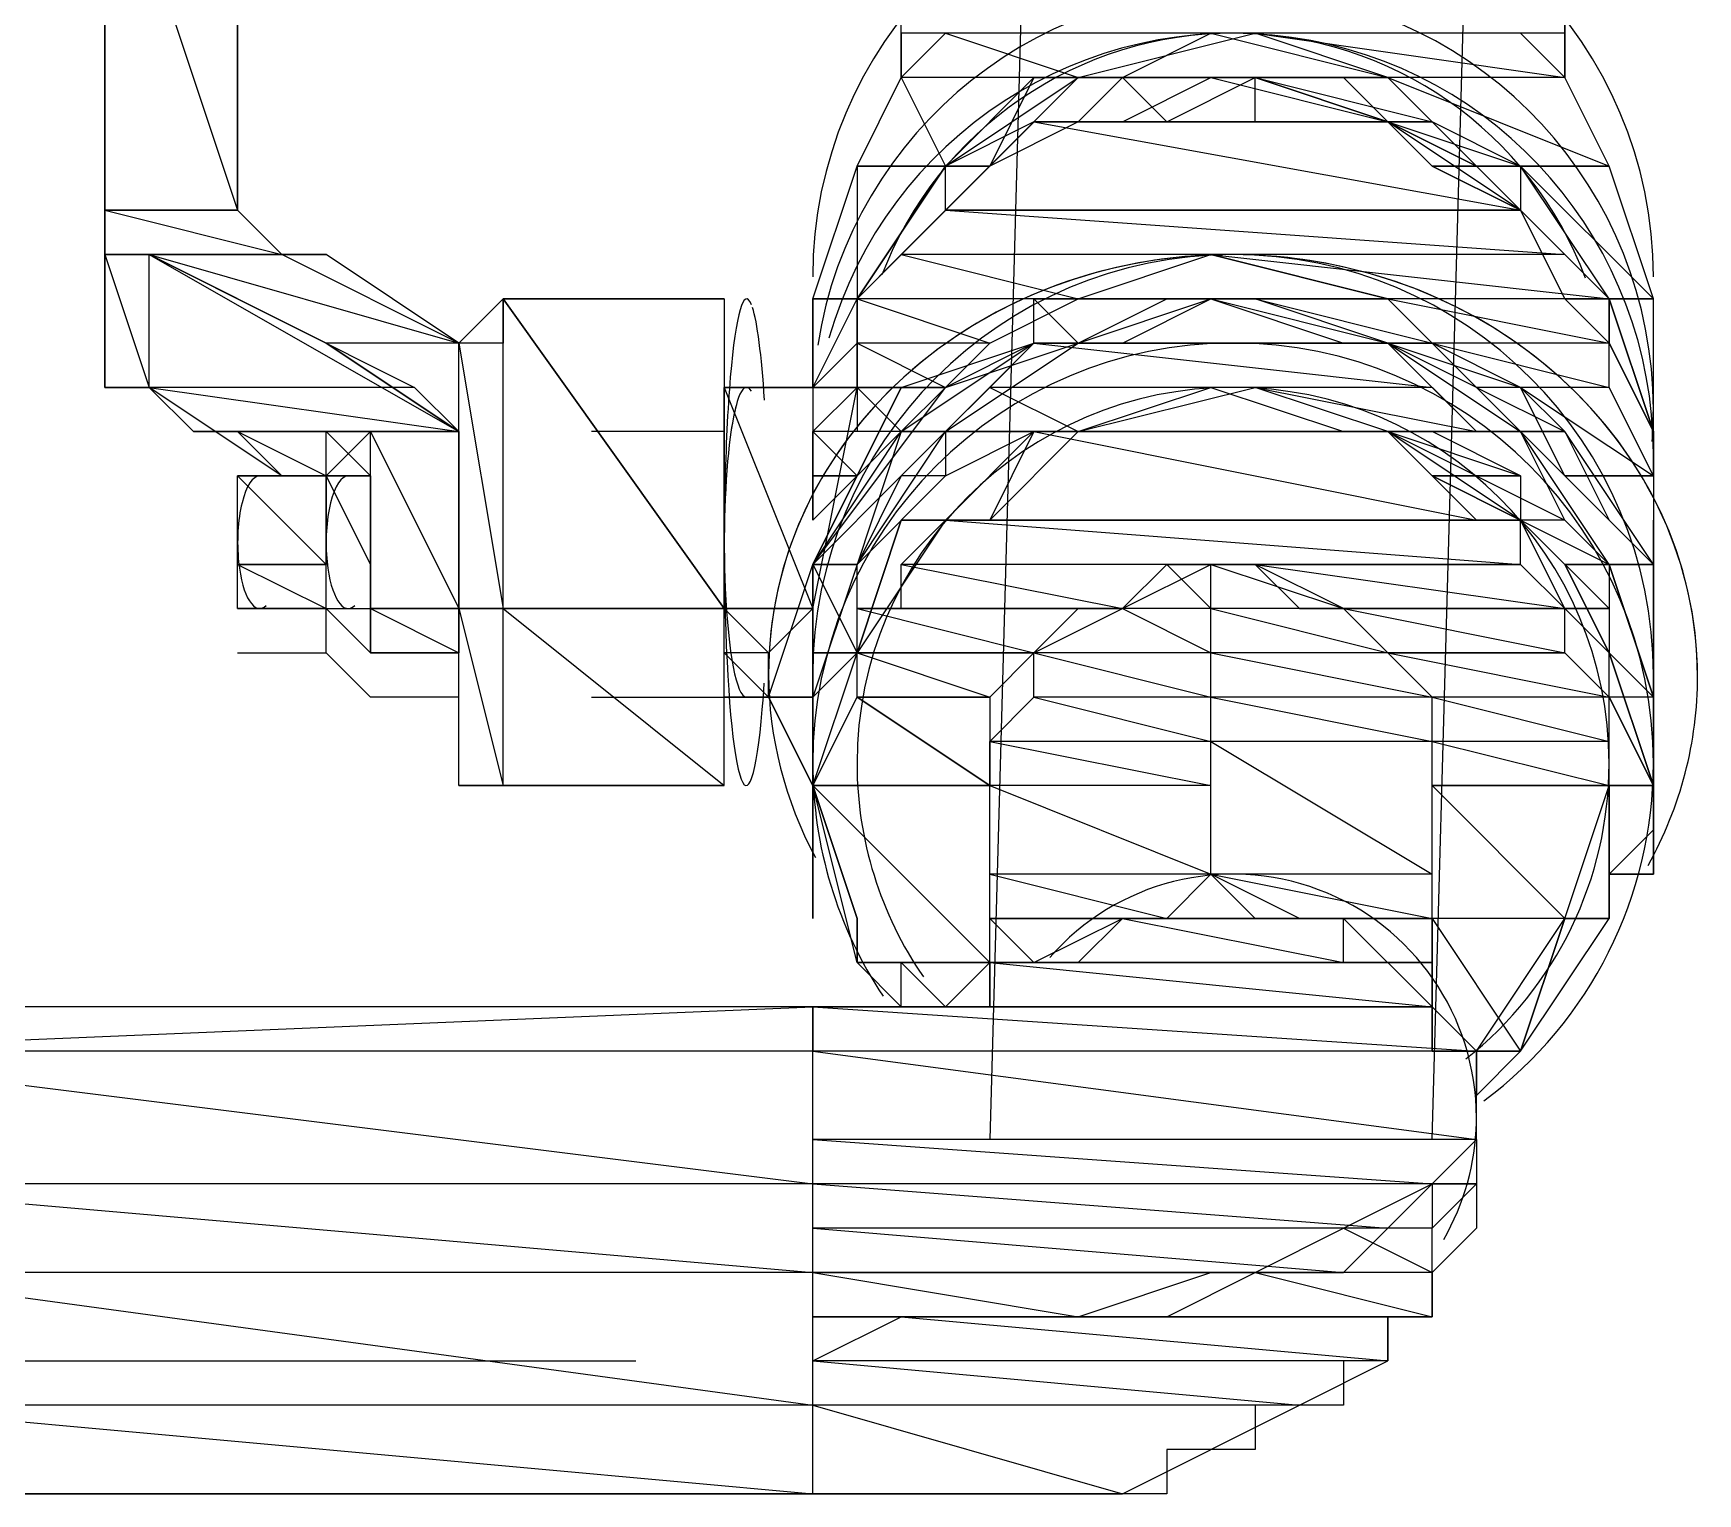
# Model space of a CAD drawing. Extents: x -3 to 1587, y 0 to 1122.
# Drawn here: x 1070.3 to 1076.32, y 226.88 to 232.16 of the extents above; entities that cross this region are included whole.
import ezdxf

# ---------------------------------------------------------------- set-up
doc = ezdxf.new("R2010")
doc.units = 0
doc.layers.add('Page_1', color=7, linetype='CONTINUOUS')

msp = doc.modelspace()

# ---------------------------------------------------------------- linework, layer by layer
at = {"layer": 'Page_1', "color": 7}
for points in [[(1073.92, 233.9167), (1073.76, 228.1567)], [(1075.36, 228.1567), (1075.52, 233.9167)], [(1070.56, 232.9567), (1070.56, 231.3567)], [(1071.04, 231.5167), (1071.04, 232.9567), (1070.72, 232.9567), (1070.72, 232.9567)], [(1071.04, 232.4767), (1071.04, 231.5167)], [(1070.56, 231.3567), (1070.56, 230.8767)], [(1070.56, 230.8767), (1070.56, 231.3567)], [(1070.72, 231.3567), (1071.84, 230.7167)], [(1071.2, 230.5567), (1070.72, 230.8767), (1070.72, 231.3567)], [(1071.84, 231.0367), (1071.2, 231.3567)], [(1072.8, 229.4367), (1072, 229.4367), (1071.84, 229.4367), (1071.84, 229.5967), (1071.84, 229.7567), (1071.84, 229.9167), (1071.84, 230.0767), (1071.84, 230.2367), (1071.84, 230.3967), (1071.84, 230.5567), (1071.84, 230.7167), (1071.84, 230.8767), (1071.84, 231.0367), (1072, 231.1967), (1072.8, 231.1967)], [(1073.12, 231.1967), (1073.12, 230.7167)], [(1076.16, 230.5567), (1076.16, 231.0367)], [(1071.84, 229.7567), (1071.84, 229.7567), (1071.52, 229.7567), (1071.36, 229.9167), (1071.36, 230.0767), (1071.36, 230.2367), (1071.36, 230.3967), (1071.36, 230.5567), (1071.52, 230.7167), (1071.84, 230.7167), (1071.84, 230.8767)], [(1073.28, 230.8767), (1072.8, 230.8767)], [(1073.28, 230.8767), (1073.28, 230.7167), (1073.12, 230.7167), (1073.12, 230.5567), (1073.12, 230.3967)], [(1072.8, 230.7167), (1072.32, 230.7167)], [(1071.36, 230.5567), (1071.04, 230.5567)], [(1076.16, 229.7567), (1076.16, 230.3967)], [(1073.12, 230.0767), (1073.12, 229.7567)], [(1071.04, 229.9167), (1071.36, 229.9167)], [(1072.32, 229.7567), (1072.8, 229.7567)], [(1072.8, 229.7567), (1072.96, 229.7567)], [(1073.12, 229.7567), (1073.12, 229.4367)], [(1076.16, 229.5967), (1076.16, 229.7567)], [(1076.16, 229.4367), (1076.16, 229.5967)], [(1073.92, 228.7967), (1073.76, 228.7967), (1073.76, 228.6367), (1073.6, 228.6367), (1073.44, 228.6367), (1073.28, 228.6367), (1073.12, 228.6367)], [(1073.12, 228.6367), (1069.28, 228.6367)], [(1075.52, 228.1567), (1075.52, 227.9967), (1075.52, 227.8367), (1075.36, 227.6767), (1075.36, 227.5167), (1075.2, 227.5167), (1075.2, 227.3567), (1075.04, 227.3567), (1075.04, 227.1967), (1074.88, 227.1967), (1074.72, 227.1967), (1074.72, 227.0367), (1074.56, 227.0367), (1074.4, 227.0367), (1074.4, 226.8767), (1074.24, 226.8767), (1074.08, 226.8767), (1073.92, 226.8767), (1073.76, 226.8767), (1073.6, 226.8767), (1073.44, 226.8767), (1073.28, 226.8767), (1073.12, 226.8767), (1073.12, 227.5167), (1073.12, 228.6367)], [(1060.8, 227.3567), (1072.48, 227.3567)], [(1069.6, 226.8767), (1073.12, 226.8767)]]:
    msp.add_lwpolyline(points, dxfattribs=at)
at = {"layer": 'Page_1', "color": 1}
for points in [[(1071.04, 232.9567), (1070.56, 232.9567), (1071.04, 231.5167)], [(1070.56, 232.9567), (1071.04, 231.5167), (1070.56, 231.5167)], [(1073.6, 232.1567), (1073.44, 232.1567), (1073.44, 231.9967)], [(1075.84, 232.1567), (1075.68, 232.1567), (1075.84, 231.9967)], [(1075.68, 232.1567), (1075.84, 231.9967), (1075.84, 231.9967)], [(1075.84, 231.9967), (1075.84, 231.9967)], [(1071.04, 231.5167), (1070.56, 231.5167)], [(1070.56, 231.5167), (1071.04, 231.5167), (1071.04, 231.5167)], [(1071.04, 231.5167), (1070.56, 231.5167), (1071.2, 231.3567)], [(1070.56, 231.5167), (1071.2, 231.3567), (1070.56, 231.3567)], [(1071.2, 231.3567), (1070.56, 231.3567), (1071.36, 231.3567)], [(1070.56, 231.3567), (1071.36, 231.3567), (1070.72, 231.3567)], [(1070.72, 231.3567), (1070.56, 231.3567), (1070.72, 230.8767)], [(1070.56, 231.3567), (1070.72, 230.8767), (1070.56, 230.8767)], [(1071.36, 231.3567), (1070.72, 231.3567), (1071.84, 231.0367)], [(1070.72, 231.3567), (1071.84, 231.0367), (1071.36, 231.0367)], [(1070.72, 231.3567), (1071.68, 230.8767), (1070.72, 230.8767)], [(1072, 231.1967), (1072, 231.0367), (1071.84, 231.0367)], [(1072, 231.1967), (1072.8, 231.1967), (1072.8, 231.1967)], [(1072.8, 230.0767), (1072.8, 230.0767), (1072, 230.0767), (1072.8, 230.0767), (1072, 230.0767), (1072, 231.1967)], [(1072, 231.1967), (1072.8, 231.1967), (1072.8, 230.0767)], [(1071.84, 231.0367), (1071.36, 231.0367), (1071.84, 230.7167)], [(1071.36, 231.0367), (1071.84, 230.7167), (1071.84, 230.7167)], [(1072, 231.0367), (1071.84, 231.0367), (1072, 230.0767)], [(1071.84, 231.0367), (1072, 230.0767), (1071.84, 230.0767)], [(1070.56, 230.8767), (1070.72, 230.8767), (1070.72, 230.8767)], [(1070.72, 230.8767), (1070.72, 230.8767), (1070.72, 230.8767), (1070.72, 230.8767), (1070.56, 230.8767)], [(1071.68, 230.8767), (1070.72, 230.8767), (1071.84, 230.7167)], [(1070.72, 230.8767), (1071.84, 230.7167), (1070.88, 230.7167)], [(1071.84, 230.7167), (1071.84, 230.7167), (1070.88, 230.7167), (1071.84, 230.7167), (1070.88, 230.7167)], [(1071.52, 230.7167), (1070.88, 230.7167)], [(1070.88, 230.7167), (1071.52, 230.7167), (1071.52, 230.7167)], [(1071.52, 230.7167), (1071.52, 230.7167), (1070.88, 230.7167), (1071.52, 230.7167), (1070.88, 230.7167), (1071.04, 230.7167)], [(1071.36, 230.7167), (1071.36, 230.7167), (1071.04, 230.7167), (1071.36, 230.7167), (1071.04, 230.7167), (1071.52, 230.7167), (1071.36, 230.7167), (1071.04, 230.7167), (1071.36, 230.5567)], [(1071.04, 230.7167), (1071.36, 230.5567), (1071.2, 230.5567)], [(1071.52, 230.7167), (1071.36, 230.7167), (1071.36, 230.7167), (1071.52, 230.7167), (1071.52, 230.7167), (1071.52, 230.7167), (1071.36, 230.7167), (1071.52, 230.5567)], [(1071.36, 230.7167), (1071.52, 230.5567), (1071.36, 230.5567)], [(1071.52, 230.7167), (1071.84, 230.7167), (1071.84, 230.7167)], [(1071.84, 230.7167), (1071.52, 230.7167), (1071.84, 230.0767)], [(1071.52, 230.7167), (1071.84, 230.0767), (1071.52, 230.0767)], [(1071.52, 230.7167), (1071.84, 230.7167), (1071.84, 230.7167)], [(1071.84, 230.7167), (1071.84, 230.7167), (1071.84, 230.7167), (1071.84, 230.0767), (1071.84, 230.0767)], [(1071.84, 230.0767), (1071.84, 230.0767), (1071.84, 230.7167), (1071.84, 230.0767), (1071.84, 230.0767), (1071.84, 230.0767), (1071.84, 230.0767), (1071.84, 230.0767), (1071.84, 230.0767), (1071.84, 230.0767), (1072, 230.0767), (1072, 230.0767)], [(1071.84, 230.7167), (1071.84, 230.7167)], [(1071.04, 230.5567), (1071.36, 230.5567), (1071.36, 230.5567)], [(1071.36, 230.2367), (1071.36, 230.2367), (1071.04, 230.2367), (1071.36, 230.2367), (1071.04, 230.2367), (1071.04, 230.5567)], [(1071.04, 230.5567), (1071.36, 230.5567), (1071.36, 230.2367)], [(1071.36, 230.5567), (1071.2, 230.5567)], [(1071.2, 230.5567), (1071.36, 230.5567), (1071.36, 230.5567)], [(1071.52, 230.2367), (1071.52, 230.2367), (1071.36, 230.5567), (1071.52, 230.2367), (1071.36, 230.5567), (1071.52, 230.5567), (1071.52, 230.2367), (1071.52, 230.0767), (1071.52, 230.0767), (1071.52, 230.2367), (1071.52, 230.2367), (1071.52, 230.2367), (1071.52, 230.2367)], [(1071.36, 230.5567), (1071.36, 230.5567), (1071.36, 230.5567), (1071.36, 230.5567), (1071.36, 230.5567), (1071.36, 230.5567)], [(1071.36, 230.2367), (1071.04, 230.2367), (1071.36, 230.0767)], [(1071.04, 230.2367), (1071.36, 230.0767), (1071.04, 230.0767)], [(1074.4, 230.2367), (1074.56, 230.0767), (1074.24, 230.0767)], [(1074.56, 230.2367), (1074.4, 230.2367), (1074.4, 230.2367), (1074.56, 230.2367), (1074.4, 230.2367), (1074.56, 230.0767)], [(1074.56, 230.2367), (1074.72, 230.2367), (1074.72, 230.2367)], [(1074.72, 230.2367), (1074.56, 230.2367), (1075.04, 230.0767)], [(1074.56, 230.2367), (1075.04, 230.0767), (1074.56, 230.0767)], [(1071.36, 230.0767), (1071.04, 230.0767)], [(1071.04, 230.0767), (1071.36, 230.0767), (1071.36, 230.0767)], [(1071.52, 229.9167), (1071.52, 229.9167), (1071.52, 229.9167), (1071.52, 229.9167), (1071.52, 229.9167), (1071.52, 229.9167), (1071.52, 229.9167), (1071.52, 229.9167), (1071.36, 230.0767), (1071.52, 229.9167), (1071.36, 230.0767), (1071.52, 230.0767)], [(1071.84, 230.0767), (1071.52, 230.0767), (1071.84, 229.9167)], [(1071.52, 230.0767), (1071.84, 229.9167), (1071.52, 229.9167)], [(1071.52, 230.0767), (1071.84, 230.0767), (1071.84, 230.0767)], [(1071.84, 230.0767), (1071.84, 230.0767), (1071.68, 230.0767), (1071.84, 230.0767), (1071.68, 230.0767), (1071.52, 230.0767), (1071.84, 230.0767), (1071.84, 230.0767), (1071.84, 230.0767), (1071.84, 230.0767), (1071.84, 230.0767), (1071.84, 230.0767), (1071.84, 230.0767), (1071.84, 229.9167), (1071.84, 229.9167)], [(1071.84, 229.9167), (1071.84, 229.9167), (1071.84, 230.0767), (1071.84, 229.9167), (1071.84, 229.9167), (1071.84, 229.9167), (1071.84, 229.9167), (1071.84, 229.9167), (1071.84, 229.9167)], [(1072, 230.0767), (1071.84, 230.0767), (1072, 229.4367)], [(1071.84, 230.0767), (1072, 229.4367), (1071.84, 229.4367)], [(1071.84, 230.0767), (1072, 230.0767), (1072, 230.0767)], [(1072, 230.0767), (1072, 230.0767), (1072, 230.0767), (1072, 230.0767), (1071.84, 230.0767)], [(1072.8, 230.0767), (1072, 230.0767), (1072.8, 229.4367)], [(1072, 230.0767), (1072.8, 229.4367), (1072, 229.4367)], [(1074.24, 230.0767), (1074.56, 229.9167), (1073.92, 229.9167)], [(1074.56, 230.0767), (1074.24, 230.0767), (1074.56, 229.9167)], [(1075.04, 230.0767), (1074.56, 230.0767), (1075.2, 229.9167)], [(1074.56, 230.0767), (1075.2, 229.9167), (1074.56, 229.9167)], [(1071.84, 229.9167), (1071.52, 229.9167)], [(1071.52, 229.9167), (1071.84, 229.9167), (1071.84, 229.9167)], [(1074.56, 229.9167), (1073.92, 229.9167), (1074.56, 229.7567)], [(1073.92, 229.9167), (1074.56, 229.7567), (1073.92, 229.7567)], [(1075.2, 229.9167), (1074.56, 229.9167), (1075.36, 229.7567)], [(1074.56, 229.9167), (1075.36, 229.7567), (1074.56, 229.7567)], [(1073.92, 229.7567), (1074.56, 229.5967), (1073.76, 229.5967)], [(1074.56, 229.7567), (1073.92, 229.7567), (1074.56, 229.5967)], [(1075.36, 229.7567), (1074.56, 229.7567), (1075.36, 229.5967)], [(1074.56, 229.7567), (1075.36, 229.5967), (1074.56, 229.5967)], [(1074.56, 229.5967), (1073.76, 229.5967), (1074.56, 229.4367)], [(1073.76, 229.5967), (1074.56, 229.4367), (1073.76, 229.4367)], [(1075.36, 229.5967), (1074.56, 229.5967), (1075.36, 229.1167)], [(1074.56, 229.5967), (1075.36, 229.1167), (1074.56, 229.1167)], [(1071.84, 229.4367), (1072, 229.4367), (1072, 229.4367)], [(1072, 229.4367), (1072, 229.4367), (1072, 229.4367), (1072, 229.4367), (1071.84, 229.4367)], [(1072, 229.4367), (1072, 229.4367), (1072, 229.4367), (1072, 229.4367), (1072, 229.4367), (1072.8, 229.4367), (1072.8, 229.4367)], [(1074.56, 229.4367), (1073.76, 229.4367), (1074.56, 229.1167)], [(1073.76, 229.4367), (1074.56, 229.1167), (1073.76, 229.1167)], [(1074.56, 229.1167), (1073.76, 229.1167), (1074.4, 228.9567)], [(1073.76, 229.1167), (1074.4, 228.9567), (1073.76, 228.9567)], [(1074.56, 229.1167), (1074.72, 228.9567), (1074.4, 228.9567)], [(1075.36, 229.1167), (1074.56, 229.1167), (1075.36, 228.9567)], [(1074.56, 229.1167), (1075.36, 228.9567), (1074.88, 228.9567)], [(1074.24, 228.9567), (1074.24, 228.9567), (1073.76, 228.9567), (1074.24, 228.9567), (1073.76, 228.9567), (1074.4, 228.9567), (1074.24, 228.9567), (1073.76, 228.9567), (1073.92, 228.7967)], [(1073.76, 228.9567), (1073.92, 228.7967), (1073.76, 228.7967)], [(1074.24, 228.9567), (1075.04, 228.7967), (1074.08, 228.7967)], [(1074.4, 228.9567), (1075.04, 228.9567), (1074.24, 228.9567)], [(1075.04, 228.9567), (1074.24, 228.9567), (1075.04, 228.7967)], [(1074.72, 228.9567), (1074.4, 228.9567)], [(1074.4, 228.9567), (1074.72, 228.9567), (1074.72, 228.9567)], [(1074.72, 228.9567), (1074.4, 228.9567), (1075.04, 228.9567)], [(1075.36, 228.9567), (1074.88, 228.9567), (1075.04, 228.9567)], [(1074.88, 228.9567), (1075.36, 228.9567), (1075.36, 228.9567)], [(1075.36, 228.6367), (1075.36, 228.6367), (1075.04, 228.9567), (1075.36, 228.6367), (1075.04, 228.9567), (1075.36, 228.9567), (1075.36, 228.6367), (1075.36, 228.4767), (1075.36, 228.4767)], [(1073.76, 228.7967), (1075.36, 228.6367), (1073.6, 228.6367)], [(1073.92, 228.7967), (1073.76, 228.7967)], [(1073.76, 228.7967), (1073.92, 228.7967), (1073.92, 228.7967), (1073.76, 228.7967), (1073.76, 228.6367), (1073.76, 228.6367), (1073.76, 228.7967), (1073.76, 228.7967), (1073.76, 228.7967), (1073.92, 228.7967), (1073.92, 228.7967)], [(1073.92, 228.7967), (1075.36, 228.7967), (1073.76, 228.7967)], [(1075.36, 228.7967), (1073.76, 228.7967), (1075.36, 228.6367)], [(1074.08, 228.7967), (1075.2, 228.7967), (1073.92, 228.7967)], [(1075.2, 228.7967), (1073.92, 228.7967), (1075.36, 228.7967)], [(1075.04, 228.7967), (1074.08, 228.7967), (1075.2, 228.7967)], [(1073.12, 228.6367), (1073.12, 228.4767), (1069.28, 228.4767)], [(1073.12, 228.6367), (1073.44, 228.6367), (1073.44, 228.6367)], [(1075.36, 228.6367), (1073.12, 228.6367), (1075.52, 228.4767)], [(1073.12, 228.6367), (1075.52, 228.4767), (1073.12, 228.4767)], [(1073.6, 228.6367), (1075.36, 228.6367), (1073.44, 228.6367)], [(1075.36, 228.6367), (1073.44, 228.6367)], [(1073.44, 228.6367), (1075.36, 228.6367), (1075.36, 228.6367)], [(1075.36, 228.6367), (1073.6, 228.6367)], [(1075.36, 228.4767), (1075.36, 228.4767), (1075.36, 228.4767), (1075.36, 228.4767), (1075.36, 228.6367)], [(1073.12, 228.4767), (1069.28, 228.4767), (1073.12, 227.9967)], [(1069.28, 228.4767), (1073.12, 227.9967), (1069.44, 227.9967)], [(1075.52, 228.4767), (1073.12, 228.4767), (1075.52, 228.1567)], [(1073.12, 228.4767), (1075.52, 228.1567), (1073.12, 228.1567)], [(1075.52, 228.1567), (1073.12, 228.1567), (1075.36, 227.9967)], [(1073.12, 228.1567), (1075.36, 227.9967), (1073.12, 227.9967)], [(1075.52, 228.1567), (1075.52, 227.9967), (1075.36, 227.9967)], [(1073.12, 227.9967), (1069.44, 227.9967), (1073.12, 227.6767)], [(1069.44, 227.9967), (1073.12, 227.6767), (1069.6, 227.6767)], [(1075.36, 227.9967), (1073.12, 227.9967), (1075.2, 227.8367)], [(1073.12, 227.9967), (1075.2, 227.8367), (1073.12, 227.8367)], [(1075.36, 227.9967), (1075.36, 227.8367), (1075.04, 227.8367)], [(1075.52, 227.9967), (1075.36, 227.9967)], [(1075.36, 227.9967), (1075.52, 227.9967), (1075.52, 227.9967)], [(1075.52, 227.9967), (1075.36, 227.9967), (1075.36, 227.8367)], [(1075.2, 227.8367), (1073.12, 227.8367), (1075.04, 227.6767)], [(1073.12, 227.8367), (1075.04, 227.6767), (1073.12, 227.6767)], [(1075.04, 227.8367), (1075.36, 227.6767), (1074.72, 227.6767)], [(1075.36, 227.8367), (1075.04, 227.8367), (1075.36, 227.6767)], [(1073.12, 227.6767), (1069.6, 227.6767), (1073.12, 227.1967)], [(1069.6, 227.6767), (1073.12, 227.1967), (1069.6, 227.1967)], [(1074.56, 227.6767), (1074.56, 227.6767), (1073.12, 227.6767), (1074.56, 227.6767), (1073.12, 227.6767), (1075.04, 227.6767), (1074.56, 227.6767), (1073.12, 227.6767), (1074.08, 227.5167)], [(1073.12, 227.6767), (1074.08, 227.5167), (1073.12, 227.5167)], [(1074.72, 227.6767), (1075.36, 227.5167), (1074.4, 227.5167)], [(1075.36, 227.6767), (1074.72, 227.6767), (1075.36, 227.5167)], [(1073.12, 227.5167), (1073.28, 227.5167), (1073.28, 227.5167)], [(1073.28, 227.5167), (1073.28, 227.5167), (1073.12, 227.5167), (1073.28, 227.5167), (1073.12, 227.5167), (1074.08, 227.5167)], [(1073.44, 227.5167), (1075.2, 227.3567), (1073.12, 227.3567)], [(1075.2, 227.5167), (1074.08, 227.5167), (1073.44, 227.5167)], [(1075.2, 227.5167), (1073.44, 227.5167), (1075.2, 227.3567)], [(1074.4, 227.5167), (1075.2, 227.5167), (1074.08, 227.5167)], [(1074.08, 227.5167), (1075.2, 227.5167), (1075.2, 227.5167)], [(1075.36, 227.5167), (1074.4, 227.5167), (1075.2, 227.5167)], [(1075.2, 227.3567), (1073.12, 227.3567), (1074.88, 227.1967)], [(1073.12, 227.3567), (1074.88, 227.1967), (1073.12, 227.1967)], [(1073.12, 227.1967), (1069.6, 227.1967), (1073.12, 226.8767)], [(1069.6, 227.1967), (1073.12, 226.8767), (1069.6, 226.8767)], [(1074.88, 227.1967), (1073.12, 227.1967), (1074.24, 226.8767)], [(1073.12, 227.1967), (1074.24, 226.8767), (1073.12, 226.8767)], [(1072.96, 226.8767), (1072.96, 226.8767), (1069.6, 226.8767), (1072.96, 226.8767), (1069.6, 226.8767), (1073.12, 226.8767)], [(1073.76, 226.8767), (1073.76, 226.8767), (1073.12, 226.8767), (1073.76, 226.8767), (1073.12, 226.8767), (1074.24, 226.8767)], [(1073.12, 226.8767), (1073.28, 226.8767), (1073.28, 226.8767)], [(1073.28, 226.8767), (1073.28, 226.8767), (1073.12, 226.8767), (1073.28, 226.8767), (1073.12, 226.8767), (1073.76, 226.8767)]]:
    msp.add_lwpolyline(points, close=True, dxfattribs=at)
at = {"layer": 'Page_1', "color": 2}
msp.add_lwpolyline([(1073.44, 231.9967), (1073.44, 232.4767), (1073.44, 232.7967)], dxfattribs=at)
msp.add_lwpolyline([(1075.84, 231.9967), (1075.84, 232.7967), (1075.84, 232.4767)], close=True, dxfattribs=at)
at = {"layer": 'Page_1', "color": 7}
for points in [[(1073.6, 232.1567), (1074.08, 231.9967), (1073.44, 231.9967)], [(1074.72, 232.1567), (1073.6, 232.1567), (1074.08, 231.9967)], [(1074.56, 232.1567), (1075.2, 231.9967), (1074.24, 231.9967)], [(1075.68, 232.1567), (1074.72, 232.1567), (1075.84, 231.9967)], [(1074.72, 232.1567), (1075.84, 231.9967), (1075.2, 231.9967)], [(1073.44, 231.9967), (1073.6, 231.6767), (1073.28, 231.6767)], [(1074.08, 231.9967), (1073.44, 231.9967), (1073.6, 231.6767)], [(1073.92, 231.9967), (1073.76, 231.6767), (1073.6, 231.6767)], [(1074.08, 231.9967), (1073.92, 231.9967), (1073.76, 231.6767)], [(1074.24, 231.9967), (1074.4, 231.9967), (1073.92, 231.9967)], [(1074.08, 231.9967), (1074.08, 231.9967), (1073.92, 231.9967), (1074.08, 231.9967), (1073.92, 231.9967), (1074.4, 231.9967)], [(1074.24, 231.9967), (1074.4, 231.8367), (1074.08, 231.8367)], [(1075.2, 231.9967), (1074.24, 231.9967)], [(1074.24, 231.9967), (1075.2, 231.9967), (1075.2, 231.9967)], [(1074.72, 231.9967), (1074.24, 231.9967), (1074.4, 231.9967)], [(1074.56, 231.9967), (1075.04, 231.9967), (1074.24, 231.9967)], [(1074.72, 231.9967), (1075.2, 231.8367), (1074.72, 231.8367), (1074.72, 231.9967), (1074.24, 231.9967), (1074.4, 231.8367)], [(1074.56, 231.9967), (1075.2, 231.8367), (1074.24, 231.8367)], [(1075.2, 231.9967), (1074.72, 231.9967), (1075.36, 231.8367)], [(1074.72, 231.9967), (1075.36, 231.8367), (1075.2, 231.8367)], [(1075.04, 231.9967), (1074.72, 231.9967), (1075.2, 231.8367)], [(1075.84, 231.9967), (1075.2, 231.9967), (1076, 231.6767)], [(1075.2, 231.9967), (1076, 231.6767), (1075.52, 231.6767)], [(1073.92, 231.8367), (1073.6, 231.6767), (1073.76, 231.6767)], [(1073.92, 231.8367), (1075.68, 231.5167), (1073.6, 231.5167)], [(1073.92, 231.8367), (1074.08, 231.8367), (1073.76, 231.6767)], [(1074.08, 231.8367), (1073.92, 231.8367), (1073.92, 231.8367), (1074.08, 231.8367), (1074.4, 231.8367), (1074.4, 231.8367)], [(1075.2, 231.8367), (1074.24, 231.8367), (1073.92, 231.8367)], [(1075.2, 231.8367), (1073.92, 231.8367), (1075.68, 231.5167)], [(1074.24, 231.8367), (1075.2, 231.8367), (1075.2, 231.8367)], [(1075.36, 231.8367), (1075.2, 231.8367), (1074.72, 231.8367)], [(1075.2, 231.8367), (1074.72, 231.8367), (1075.36, 231.8367)], [(1075.36, 231.8367), (1075.2, 231.8367), (1075.68, 231.6767)], [(1075.2, 231.8367), (1075.68, 231.6767), (1075.52, 231.6767)], [(1075.36, 231.8367), (1075.2, 231.8367), (1075.52, 231.6767)], [(1075.2, 231.8367), (1075.52, 231.6767), (1075.36, 231.6767)], [(1073.28, 231.6767), (1073.28, 231.1967), (1073.12, 231.1967)], [(1073.6, 231.6767), (1073.28, 231.6767)], [(1073.28, 231.6767), (1073.6, 231.6767), (1073.6, 231.6767)], [(1073.6, 231.6767), (1073.28, 231.6767), (1073.28, 231.1967)], [(1073.28, 231.1967), (1073.28, 231.1967), (1073.6, 231.6767), (1073.28, 231.1967), (1073.6, 231.6767), (1073.76, 231.6767), (1073.28, 231.1967), (1073.28, 231.0367), (1073.28, 231.0367)], [(1073.76, 231.6767), (1073.6, 231.6767)], [(1073.6, 231.6767), (1073.76, 231.6767), (1073.76, 231.6767)], [(1073.6, 231.6767), (1073.76, 231.6767), (1073.6, 231.5167)], [(1075.68, 231.5167), (1075.68, 231.5167), (1075.36, 231.6767), (1075.68, 231.5167), (1075.36, 231.6767), (1075.52, 231.6767), (1075.68, 231.5167), (1075.84, 231.1967), (1075.84, 231.1967)], [(1076, 231.6767), (1075.52, 231.6767)], [(1075.52, 231.6767), (1076, 231.6767), (1075.68, 231.6767)], [(1075.68, 231.5167), (1075.68, 231.5167), (1075.52, 231.6767), (1075.68, 231.5167), (1075.52, 231.6767), (1075.68, 231.6767)], [(1076, 231.6767), (1075.68, 231.6767), (1076.16, 231.1967)], [(1075.68, 231.6767), (1076.16, 231.1967), (1076, 231.1967)], [(1073.6, 231.5167), (1075.84, 231.3567), (1073.44, 231.3567)], [(1075.68, 231.5167), (1073.6, 231.5167)], [(1073.6, 231.5167), (1075.68, 231.5167), (1075.68, 231.5167)], [(1075.68, 231.5167), (1073.6, 231.5167), (1075.84, 231.3567)], [(1076, 231.1967), (1075.68, 231.5167)], [(1075.68, 231.5167), (1076, 231.1967), (1075.84, 231.1967)], [(1075.84, 231.1967), (1075.84, 231.1967), (1075.68, 231.5167)], [(1073.44, 231.3567), (1074.08, 231.1967), (1073.28, 231.1967)], [(1074.56, 231.3567), (1073.44, 231.3567), (1074.08, 231.1967)], [(1074.56, 231.3567), (1075.2, 231.1967), (1074.08, 231.1967)], [(1075.84, 231.3567), (1074.56, 231.3567), (1076, 231.1967)], [(1074.56, 231.3567), (1076, 231.1967), (1075.2, 231.1967)], [(1073.12, 231.1967), (1073.28, 231.1967), (1073.28, 231.1967)], [(1073.28, 231.1967), (1073.28, 231.1967), (1073.12, 231.1967), (1073.28, 231.1967), (1073.12, 231.1967), (1073.12, 230.8767)], [(1073.12, 231.1967), (1073.12, 230.8767), (1073.12, 230.8767)], [(1073.28, 231.0367), (1073.28, 231.0367), (1073.28, 231.1967)], [(1074.08, 231.1967), (1073.28, 231.1967), (1073.76, 231.0367)], [(1073.28, 231.1967), (1073.76, 231.0367), (1073.28, 231.0367)], [(1074.08, 231.1967), (1074.4, 231.1967), (1073.92, 231.1967)], [(1074.4, 231.1967), (1073.92, 231.1967), (1074.08, 231.0367)], [(1073.92, 231.1967), (1074.08, 231.0367), (1073.92, 231.0367)], [(1074.56, 231.1967), (1075.2, 231.1967), (1074.72, 231.1967), (1074.56, 231.1967), (1074.08, 231.1967), (1074.4, 231.1967)], [(1074.56, 231.1967), (1075.2, 231.0367), (1074.08, 231.0367)], [(1074.56, 231.1967), (1075.04, 231.0367), (1074.24, 231.0367)], [(1075.2, 231.1967), (1074.56, 231.1967)], [(1075.2, 231.1967), (1074.72, 231.1967), (1075.36, 231.0367)], [(1074.72, 231.1967), (1075.36, 231.0367), (1075.2, 231.0367)], [(1076, 231.1967), (1075.2, 231.1967), (1076, 231.0367)], [(1075.2, 231.1967), (1076, 231.0367), (1075.36, 231.0367)], [(1076, 231.0367), (1076, 231.0367), (1075.84, 231.1967), (1076, 231.0367), (1075.84, 231.1967), (1076, 231.1967)], [(1075.84, 231.1967), (1076, 231.1967), (1076, 231.1967)], [(1076, 231.1967), (1076, 231.1967), (1075.84, 231.1967)], [(1076.16, 231.1967), (1076, 231.1967)], [(1076, 231.1967), (1076.16, 231.1967), (1076.16, 231.1967)], [(1076.16, 231.1967), (1076, 231.1967), (1076.16, 230.7167)], [(1076, 231.1967), (1076.16, 230.7167), (1076.16, 230.7167)], [(1076, 231.1967), (1076, 231.0367), (1076, 231.0367)], [(1073.28, 230.8767), (1073.28, 230.8767), (1073.12, 230.8767), (1073.28, 230.8767), (1073.12, 230.8767), (1073.28, 231.0367)], [(1073.28, 231.0367), (1073.28, 230.8767), (1073.28, 230.8767)], [(1073.76, 231.0367), (1073.28, 231.0367), (1073.6, 230.8767)], [(1073.28, 231.0367), (1073.6, 230.8767), (1073.28, 230.8767)], [(1073.92, 231.0367), (1073.6, 230.8767), (1073.44, 230.8767)], [(1073.92, 231.0367), (1073.6, 230.7167), (1073.44, 230.7167)], [(1074.08, 231.0367), (1073.92, 231.0367), (1073.6, 230.8767)], [(1074.08, 231.0367), (1073.92, 231.0367), (1073.6, 230.7167)], [(1073.92, 231.0367), (1075.36, 230.8767), (1073.76, 230.8767)], [(1074.24, 231.0367), (1073.92, 231.0367), (1073.92, 231.0367), (1074.24, 231.0367), (1074.56, 231.0367), (1074.56, 231.0367)], [(1074.08, 231.0367), (1074.08, 231.0367), (1073.92, 231.0367), (1074.08, 231.0367), (1073.92, 231.0367), (1074.24, 231.0367)], [(1075.2, 231.0367), (1074.08, 231.0367), (1073.92, 231.0367)], [(1075.2, 231.0367), (1073.92, 231.0367), (1075.36, 230.8767)], [(1074.08, 231.0367), (1075.2, 231.0367), (1075.2, 231.0367)], [(1075.04, 231.0367), (1074.56, 231.0367), (1075.2, 231.0367)], [(1074.56, 231.0367), (1075.2, 231.0367), (1074.72, 231.0367)], [(1075.36, 231.0367), (1075.2, 231.0367), (1074.72, 231.0367)], [(1075.2, 231.0367), (1074.72, 231.0367), (1075.36, 231.0367)], [(1075.36, 231.0367), (1075.2, 231.0367), (1075.68, 230.8767)], [(1075.2, 231.0367), (1075.68, 230.8767), (1075.52, 230.8767)], [(1075.36, 231.0367), (1075.2, 231.0367), (1075.68, 230.7167)], [(1075.2, 231.0367), (1075.68, 230.7167), (1075.52, 230.7167)], [(1076, 231.0367), (1075.36, 231.0367), (1076, 230.8767)], [(1075.36, 231.0367), (1076, 230.8767), (1075.68, 230.8767)], [(1076, 231.0367), (1076.16, 230.7167), (1076.16, 230.7167)], [(1076.16, 230.7167), (1076.16, 230.7167), (1076, 231.0367), (1076.16, 230.7167), (1076.16, 230.7167), (1076.16, 230.7167), (1076.16, 230.7167), (1076.16, 230.7167), (1076.16, 230.7167)], [(1073.28, 230.8767), (1072.8, 230.8767), (1072.8, 230.8767), (1073.28, 230.8767), (1072.8, 230.8767), (1073.12, 230.0767)], [(1072.8, 230.8767), (1073.12, 230.0767), (1072.8, 230.0767)], [(1073.12, 230.8767), (1073.12, 230.8767)], [(1073.28, 230.8767), (1073.44, 230.7167), (1073.12, 230.7167)], [(1073.6, 230.8767), (1073.44, 230.8767), (1073.12, 230.2367)], [(1073.44, 230.8767), (1073.12, 230.2367), (1073.12, 230.2367)], [(1073.6, 230.8767), (1073.28, 230.8767)], [(1073.28, 230.8767), (1073.6, 230.8767), (1073.6, 230.8767)], [(1073.6, 230.8767), (1073.28, 230.8767), (1073.44, 230.7167)], [(1073.6, 230.8767), (1073.44, 230.8767)], [(1073.44, 230.8767), (1073.6, 230.8767), (1073.6, 230.8767)], [(1073.76, 230.8767), (1074.08, 230.7167), (1073.6, 230.7167)], [(1074.72, 230.8767), (1073.76, 230.8767), (1074.08, 230.7167)], [(1074.56, 230.8767), (1075.04, 230.7167), (1074.08, 230.7167)], [(1075.36, 230.8767), (1074.72, 230.8767), (1075.52, 230.7167)], [(1074.72, 230.8767), (1075.52, 230.7167), (1075.2, 230.7167)], [(1075.68, 230.8767), (1075.52, 230.8767), (1075.84, 230.7167)], [(1075.52, 230.8767), (1075.84, 230.7167), (1075.68, 230.7167)], [(1076, 230.8767), (1075.68, 230.8767), (1076.16, 230.5567)], [(1075.68, 230.8767), (1076.16, 230.5567), (1075.84, 230.5567)], [(1073.44, 230.7167), (1073.12, 230.7167), (1073.28, 230.5567)], [(1073.12, 230.7167), (1073.28, 230.5567), (1073.12, 230.5567)], [(1073.44, 230.7167), (1073.28, 230.2367), (1073.12, 230.2367)], [(1073.6, 230.7167), (1073.44, 230.7167), (1073.28, 230.2367)], [(1073.6, 230.7167), (1073.44, 230.7167)], [(1073.44, 230.7167), (1073.6, 230.7167), (1073.6, 230.7167)], [(1073.6, 230.7167), (1073.6, 230.5567), (1073.44, 230.5567)], [(1073.92, 230.7167), (1075.52, 230.3967), (1073.6, 230.3967)], [(1073.92, 230.7167), (1073.92, 230.7167), (1073.6, 230.7167), (1073.92, 230.7167), (1073.6, 230.7167), (1074.08, 230.7167), (1073.92, 230.7167), (1073.6, 230.7167), (1073.6, 230.5567)], [(1073.92, 230.7167), (1073.76, 230.3967), (1073.6, 230.3967)], [(1074.08, 230.7167), (1073.92, 230.7167), (1073.76, 230.3967)], [(1074.24, 230.7167), (1075.2, 230.7167), (1073.92, 230.7167)], [(1075.2, 230.7167), (1073.92, 230.7167), (1075.52, 230.3967)], [(1074.08, 230.7167), (1074.56, 230.7167), (1073.92, 230.7167), (1074.08, 230.7167), (1074.08, 230.7167), (1073.92, 230.7167), (1074.08, 230.7167), (1073.92, 230.7167), (1074.56, 230.7167)], [(1075.2, 230.7167), (1075.2, 230.7167), (1074.08, 230.7167), (1075.2, 230.7167), (1074.08, 230.7167), (1075.04, 230.7167)], [(1074.72, 230.7167), (1074.08, 230.7167), (1074.56, 230.7167)], [(1074.56, 230.7167), (1075.04, 230.7167), (1074.24, 230.7167)], [(1075.04, 230.7167), (1074.24, 230.7167), (1075.2, 230.7167)], [(1075.36, 230.7167), (1075.2, 230.7167), (1074.72, 230.7167)], [(1075.2, 230.7167), (1074.72, 230.7167), (1075.36, 230.7167)], [(1075.68, 230.7167), (1075.68, 230.7167), (1075.2, 230.7167), (1075.68, 230.7167), (1075.2, 230.7167), (1075.52, 230.7167)], [(1075.68, 230.7167), (1075.2, 230.7167), (1075.84, 230.3967)], [(1075.2, 230.7167), (1075.84, 230.3967), (1075.68, 230.3967)], [(1075.36, 230.7167), (1075.2, 230.7167), (1075.68, 230.5567)], [(1075.2, 230.7167), (1075.68, 230.5567), (1075.36, 230.5567)], [(1075.84, 230.7167), (1075.68, 230.7167), (1075.52, 230.7167)], [(1075.68, 230.7167), (1075.52, 230.7167), (1075.84, 230.7167)], [(1076, 230.3967), (1076, 230.3967), (1075.68, 230.7167), (1076, 230.3967), (1075.68, 230.7167), (1075.84, 230.7167)], [(1075.84, 230.7167), (1075.68, 230.7167), (1076.16, 230.2367)], [(1075.68, 230.7167), (1076.16, 230.2367), (1076, 230.2367)], [(1076.16, 230.7167), (1076.16, 230.7167), (1076.16, 230.7167), (1076.16, 230.7167), (1076.16, 230.7167), (1076.16, 230.5567), (1076.16, 230.5567)], [(1073.12, 230.5567), (1073.28, 230.5567), (1073.12, 230.3967)], [(1073.44, 230.5567), (1073.28, 230.2367), (1073.12, 230.2367)], [(1073.12, 230.5567)], [(1073.6, 230.5567), (1073.44, 230.5567), (1073.28, 230.2367)], [(1075.68, 230.3967), (1075.68, 230.3967), (1075.36, 230.5567), (1075.68, 230.3967), (1075.36, 230.5567), (1075.68, 230.5567)], [(1076.16, 230.2367), (1076.16, 230.2367), (1076.16, 230.2367), (1076.16, 230.2367), (1076.16, 230.2367), (1076.16, 230.2367), (1076.16, 230.2367), (1076.16, 230.2367), (1075.84, 230.5567), (1076.16, 230.2367), (1075.84, 230.5567), (1076.16, 230.5567)], [(1073.28, 229.9167), (1073.28, 229.9167), (1073.44, 230.3967), (1073.28, 229.9167), (1073.44, 230.3967), (1073.6, 230.3967), (1073.28, 229.9167), (1073.12, 229.9167), (1073.12, 229.9167), (1073.28, 229.9167), (1073.28, 229.9167)], [(1073.6, 230.3967), (1075.68, 230.2367), (1073.44, 230.2367)], [(1073.6, 230.3967), (1073.44, 230.3967), (1073.44, 230.3967), (1073.6, 230.3967), (1073.76, 230.3967), (1073.76, 230.3967)], [(1075.68, 230.3967), (1075.68, 230.3967), (1073.6, 230.3967), (1075.68, 230.3967), (1073.6, 230.3967), (1075.52, 230.3967), (1075.68, 230.3967), (1073.6, 230.3967), (1075.68, 230.2367)], [(1075.84, 230.3967), (1075.68, 230.3967), (1076, 230.2367)], [(1075.68, 230.3967), (1076, 230.2367), (1075.84, 230.2367)], [(1076, 230.0767), (1075.68, 230.3967)], [(1075.68, 230.3967), (1076, 230.0767), (1075.84, 230.0767)], [(1076, 230.3967), (1076.16, 230.2367), (1076.16, 230.2367)], [(1076.16, 230.2367), (1076.16, 230.2367), (1076, 230.3967), (1076.16, 230.2367), (1076.16, 229.7567), (1076.16, 229.7567)], [(1073.12, 229.7567), (1073.12, 229.7567), (1072.96, 229.7567), (1073.12, 229.7567), (1072.96, 229.7567), (1073.12, 230.2367)], [(1073.12, 230.2367), (1073.12, 230.2367)], [(1073.28, 230.2367), (1073.12, 230.2367)], [(1073.12, 230.2367), (1073.28, 230.2367), (1073.28, 230.2367)], [(1073.12, 230.2367), (1073.28, 230.2367), (1073.12, 229.7567)], [(1073.28, 230.2367), (1073.12, 230.2367), (1073.28, 229.9167)], [(1073.12, 230.2367), (1073.28, 229.9167), (1073.12, 229.9167)], [(1074.56, 230.2367), (1075.68, 230.2367), (1074.72, 230.2367), (1074.56, 230.2367), (1073.44, 230.2367), (1074.24, 230.0767)], [(1073.44, 230.2367), (1074.24, 230.0767), (1073.44, 230.0767)], [(1075.68, 230.2367), (1074.56, 230.2367)], [(1075.68, 230.2367), (1074.72, 230.2367), (1075.84, 230.0767)], [(1074.72, 230.2367), (1075.84, 230.0767), (1074.88, 230.0767)], [(1076, 229.9167), (1076, 229.9167), (1075.84, 230.2367), (1076, 229.9167), (1075.84, 230.2367), (1076, 230.2367)], [(1076, 230.2367), (1076.16, 230.2367), (1076.16, 230.2367)], [(1076.16, 230.2367), (1076.16, 230.2367), (1076, 230.2367)], [(1076.16, 230.2367), (1076, 230.2367), (1076.16, 229.7567)], [(1076, 230.2367), (1076.16, 229.7567), (1076.16, 229.7567)], [(1076.16, 229.7567), (1076.16, 229.7567), (1076.16, 230.2367), (1076.16, 229.7567), (1076.16, 229.7567), (1076.16, 229.7567), (1076.16, 229.7567), (1076.16, 229.7567), (1076.16, 229.7567)], [(1072.8, 230.0767), (1073.12, 230.0767), (1073.12, 230.0767)], [(1073.12, 230.0767), (1072.8, 230.0767), (1072.96, 229.9167)], [(1072.8, 230.0767), (1072.96, 229.9167), (1072.8, 229.9167)], [(1072.8, 230.0767), (1073.12, 230.0767), (1073.12, 230.0767)], [(1073.12, 230.0767), (1073.12, 230.0767), (1073.12, 230.0767), (1073.12, 230.0767), (1072.8, 230.0767)], [(1073.44, 230.0767), (1074.08, 230.0767), (1073.28, 230.0767)], [(1074.08, 230.0767), (1073.28, 230.0767), (1073.92, 229.9167)], [(1073.28, 230.0767), (1073.92, 229.9167), (1073.28, 229.9167)], [(1074.24, 230.0767), (1073.44, 230.0767), (1074.08, 230.0767)], [(1075.84, 230.0767), (1074.88, 230.0767), (1075.04, 230.0767)], [(1074.88, 230.0767), (1075.84, 230.0767), (1075.84, 230.0767)], [(1075.84, 230.0767), (1075.04, 230.0767), (1075.84, 229.9167)], [(1075.04, 230.0767), (1075.84, 229.9167), (1075.2, 229.9167)], [(1076, 229.9167), (1076, 229.9167), (1075.84, 230.0767), (1076, 229.9167), (1075.84, 230.0767), (1076, 230.0767)], [(1072.96, 229.9167), (1072.8, 229.9167), (1072.96, 229.7567)], [(1072.8, 229.9167), (1072.96, 229.7567), (1072.8, 229.7567)], [(1073.12, 229.7567), (1073.12, 229.5967), (1073.12, 229.5967), (1073.12, 229.7567), (1073.12, 229.7567), (1073.12, 229.9167), (1073.12, 229.7567), (1073.12, 229.9167), (1073.28, 229.9167)], [(1073.28, 229.9167), (1073.12, 229.9167), (1073.12, 229.4367)], [(1073.12, 229.9167), (1073.12, 229.4367), (1073.12, 229.4367)], [(1073.28, 229.9167), (1073.92, 229.9167), (1073.92, 229.9167)], [(1073.92, 229.9167), (1073.92, 229.9167), (1073.28, 229.9167), (1073.92, 229.9167), (1073.28, 229.9167), (1073.76, 229.7567)], [(1073.28, 229.9167), (1073.76, 229.7567), (1073.28, 229.7567)], [(1075.2, 229.9167), (1075.84, 229.9167), (1075.84, 229.9167)], [(1075.84, 229.9167), (1075.84, 229.9167), (1075.2, 229.9167)], [(1075.84, 229.9167), (1075.2, 229.9167), (1076, 229.7567)], [(1075.2, 229.9167), (1076, 229.7567), (1075.36, 229.7567)], [(1076.16, 229.7567), (1076, 229.9167)], [(1076, 229.9167), (1076.16, 229.7567), (1076, 229.7567)], [(1076.16, 229.4367), (1076, 229.9167)], [(1076, 229.9167), (1076.16, 229.4367), (1076, 229.4367)], [(1072.8, 229.7567), (1072.8, 229.7567)], [(1072.96, 229.7567), (1072.8, 229.7567)], [(1072.8, 229.7567), (1072.96, 229.7567), (1072.96, 229.7567), (1072.8, 229.7567), (1072.8, 229.7567), (1072.8, 229.7567), (1072.8, 229.7567), (1072.8, 229.7567), (1072.96, 229.7567), (1072.96, 229.7567)], [(1072.96, 229.7567), (1072.96, 229.7567), (1072.8, 229.7567)], [(1072.8, 229.7567), (1072.96, 229.7567), (1072.96, 229.7567)], [(1072.96, 229.7567), (1072.96, 229.7567), (1072.96, 229.7567), (1072.96, 229.7567), (1072.8, 229.7567)], [(1072.96, 229.7567), (1073.12, 229.7567), (1073.12, 229.7567)], [(1073.12, 229.4367), (1073.12, 229.4367), (1072.96, 229.7567), (1073.12, 229.4367), (1072.96, 229.7567), (1073.12, 229.7567)], [(1072.96, 229.7567)], [(1073.76, 229.4367), (1073.76, 229.4367), (1073.12, 229.4367), (1073.76, 229.4367), (1073.12, 229.4367), (1073.28, 229.7567)], [(1073.28, 229.7567), (1073.76, 229.7567), (1073.76, 229.4367)], [(1076, 229.7567), (1075.36, 229.7567), (1076, 229.5967)], [(1075.36, 229.7567), (1076, 229.5967), (1075.36, 229.5967)], [(1076.16, 229.7567), (1076, 229.7567), (1076.16, 229.4367)], [(1076, 229.7567), (1076.16, 229.4367), (1076.16, 229.4367)], [(1076.16, 229.7567), (1076.16, 229.5967), (1076.16, 229.5967)], [(1076.16, 229.7567), (1076.16, 229.7567)], [(1076, 229.5967), (1075.36, 229.5967), (1076, 229.4367)], [(1075.36, 229.5967), (1076, 229.4367), (1075.36, 229.4367)], [(1076.16, 229.5967), (1076.16, 229.2767), (1076.16, 229.2767)], [(1076.16, 229.2767), (1076.16, 229.2767), (1076.16, 229.5967)], [(1073.76, 229.4367), (1073.12, 229.4367), (1073.12, 229.4367)], [(1073.76, 229.4367), (1073.12, 229.4367), (1073.76, 228.7967)], [(1073.12, 229.4367), (1073.76, 228.7967), (1073.28, 228.7967)], [(1073.12, 229.4367), (1073.12, 228.9567), (1073.12, 228.9567)], [(1073.12, 228.9567), (1073.12, 228.9567), (1073.12, 229.4367), (1073.12, 228.9567), (1073.12, 228.9567), (1073.12, 228.9567), (1073.12, 228.9567), (1073.12, 228.9567), (1073.12, 228.9567)], [(1073.12, 229.4367), (1073.12, 229.4367)], [(1073.12, 229.4367), (1073.12, 229.4367), (1073.12, 229.4367), (1073.12, 229.4367)], [(1073.12, 229.4367), (1073.28, 228.9567), (1073.28, 228.9567)], [(1073.28, 228.9567), (1073.28, 228.9567), (1073.12, 229.4367)], [(1073.12, 229.4367), (1073.12, 229.4367)], [(1076, 229.4367), (1075.36, 229.4367), (1075.36, 229.4367), (1076, 229.4367), (1075.36, 229.4367), (1075.84, 228.9567)], [(1075.36, 229.4367), (1075.84, 228.9567), (1075.36, 228.9567)], [(1075.36, 229.4367), (1076, 229.4367), (1076, 229.4367)], [(1076, 229.4367), (1076, 229.4367), (1075.84, 229.4367), (1076, 229.4367), (1075.84, 229.4367), (1075.36, 229.4367)], [(1076, 228.9567), (1076, 228.9567), (1076, 229.4367), (1076, 228.9567), (1075.84, 228.9567), (1075.84, 228.9567), (1076, 228.9567), (1076, 228.9567)], [(1076.16, 229.4367), (1076, 229.4367), (1076, 229.4367)], [(1076, 229.4367), (1076, 229.4367), (1076, 229.4367), (1076.16, 229.4367), (1076.16, 229.4367)], [(1076, 229.4367), (1076, 228.9567), (1076, 228.9567)], [(1076, 229.4367), (1076, 229.4367), (1076, 229.4367), (1076, 229.4367), (1076, 229.4367), (1076.16, 229.4367), (1076.16, 229.4367)], [(1076.16, 229.4367), (1076.16, 229.4367)], [(1076.16, 229.2767), (1076.16, 229.1167), (1076, 229.1167)], [(1076.16, 229.1167), (1076.16, 229.2767)], [(1076, 229.1167), (1076, 229.1167), (1076, 229.1167), (1076.16, 229.1167), (1076.16, 229.1167)], [(1076, 229.1167), (1076, 228.9567), (1076, 228.9567)], [(1076, 228.9567), (1076, 228.9567), (1076, 228.9567), (1076, 228.9567), (1076, 229.1167)], [(1073.28, 228.9567), (1073.28, 228.7967), (1073.28, 228.7967)], [(1073.28, 228.7967), (1073.28, 228.7967), (1073.28, 228.9567), (1073.28, 228.7967), (1073.44, 228.6367), (1073.44, 228.6367)], [(1075.84, 228.9567), (1075.36, 228.9567), (1075.68, 228.4767)], [(1075.36, 228.9567), (1075.68, 228.4767), (1075.36, 228.4767)], [(1075.84, 228.9567), (1075.68, 228.4767), (1075.52, 228.4767)], [(1076, 228.9567), (1075.84, 228.9567), (1075.68, 228.4767)], [(1073.76, 228.7967), (1073.28, 228.7967), (1073.44, 228.7967)], [(1073.28, 228.7967), (1073.76, 228.7967), (1073.76, 228.7967)], [(1073.44, 228.6367), (1073.44, 228.6367), (1073.28, 228.7967), (1073.44, 228.6367), (1073.44, 228.6367), (1073.44, 228.6367), (1073.44, 228.6367), (1073.44, 228.6367), (1073.44, 228.6367)], [(1073.76, 228.7967), (1073.44, 228.7967), (1073.6, 228.6367)], [(1073.44, 228.7967), (1073.6, 228.6367), (1073.44, 228.6367)], [(1073.6, 228.6367), (1073.44, 228.6367)], [(1073.44, 228.6367), (1073.6, 228.6367), (1073.6, 228.6367)], [(1073.6, 228.6367), (1073.6, 228.6367), (1073.44, 228.6367)], [(1075.68, 228.4767), (1075.36, 228.4767), (1075.52, 228.4767)], [(1075.36, 228.4767), (1075.68, 228.4767), (1075.68, 228.4767)], [(1075.68, 228.4767), (1075.52, 228.4767), (1075.52, 228.3167)], [(1075.52, 228.4767), (1075.52, 228.3167), (1075.52, 228.3167)], [(1075.68, 228.4767), (1075.52, 228.4767)], [(1075.52, 228.4767), (1075.68, 228.4767), (1075.68, 228.4767)], [(1075.68, 228.4767), (1075.52, 228.4767), (1075.52, 228.3167)], [(1075.52, 228.4767), (1075.52, 228.3167), (1075.52, 228.3167)], [(1075.52, 228.3167), (1075.52, 228.3167)], [(1075.52, 228.3167), (1075.52, 228.3167)]]:
    msp.add_lwpolyline(points, close=True, dxfattribs=at)
for points in [[(1074.640002, 232.796708), (1073.800526, 232.796709), (1073.119994, 232.11618), (1073.119992, 231.276702)], [(1076.160008, 231.276698), (1076.160009, 232.116174), (1075.47948, 232.796706), (1074.640002, 232.796708)], [(1074.75669, 232.312221), (1073.964816, 232.373193), (1073.259491, 231.814244), (1073.137908, 231.029389)], [(1076.160008, 230.796698), (1076.160009, 231.590915), (1075.548563, 232.25125), (1074.75669, 232.312221)], [(1074.851136, 232.141973), (1074.10058, 232.247247), (1073.387156, 231.783528), (1073.178647, 231.054874)], [(1074.646261, 232.156692), (1074.080448, 232.159297), (1073.572132, 231.811306), (1073.369862, 231.282876)], [(1075.914561, 231.271161), (1075.717165, 231.801431), (1075.212075, 232.154086), (1074.646261, 232.156692)], [(1076.160008, 230.636698), (1076.160009, 231.394599), (1075.601689, 232.036697), (1074.851136, 232.141973)], [(1075.825613, 230.909263), (1075.168292, 231.504154), (1074.104611, 231.506205), (1073.449815, 230.913844)], [(1074.636768, 231.356773), (1073.70896, 231.358562), (1072.958273, 230.679453), (1072.960058, 229.839938)], [(1074.640002, 231.356708), (1073.800526, 231.356709), (1073.119994, 230.67618), (1073.119992, 229.836702)], [(1076.319942, 229.833462), (1076.318157, 230.672974), (1075.564574, 231.354984), (1074.636768, 231.356773)], [(1076.160008, 229.836698), (1076.160009, 230.676174), (1075.47948, 231.356706), (1074.640002, 231.356708)], [(1072.898464, 231.175022), (1072.870654, 231.244374), (1072.841437, 231.144866), (1072.821818, 230.913984)], [(1072.945474, 230.82995), (1072.934929, 230.993869), (1072.919546, 231.112359), (1072.9019, 231.165563)], [(1074.640002, 231.036708), (1073.800526, 231.036709), (1073.119994, 230.35618), (1073.119992, 229.516702)], [(1076.160008, 229.516698), (1076.160009, 230.356174), (1075.47948, 231.036706), (1074.640002, 231.036708)], [(1072.821818, 230.913984), (1072.8022, 230.6831), (1072.795161, 230.355917), (1072.803351, 230.055677)], [(1072.898164, 230.862899), (1072.87033, 230.907041), (1072.841148, 230.843728), (1072.82161, 230.696809)], [(1073.438503, 230.903511), (1073.130999, 230.61992), (1072.95921, 230.23804), (1072.960058, 229.839938)], [(1074.640002, 230.876706), (1073.888891, 230.876707), (1073.279995, 230.267813), (1073.279994, 229.516702)], [(1076.000006, 229.516698), (1076.000007, 230.267809), (1075.391113, 230.876705), (1074.640002, 230.876706)], [(1076.319942, 229.833462), (1076.319094, 230.232469), (1076.144892, 230.615815), (1075.834933, 230.900762)], [(1072.843676, 230.813963), (1072.835413, 230.784108), (1072.827945, 230.744461), (1072.821606, 230.69679)], [(1076.155571, 230.680664), (1076.158527, 230.719271), (1076.160007, 230.757978), (1076.160008, 230.796698)], [(1072.82161, 230.696809), (1072.802072, 230.549892), (1072.795147, 230.341685), (1072.803442, 230.150621)], [(1071.12023, 230.5567), (1071.094805, 230.556724), (1071.070858, 230.520487), (1071.055721, 230.459082)], [(1071.44023, 230.5567), (1071.414805, 230.556724), (1071.390858, 230.520487), (1071.375721, 230.459082)], [(1071.055721, 230.459082), (1071.040583, 230.397677), (1071.036059, 230.318416), (1071.043533, 230.245565)], [(1071.375721, 230.459082), (1071.360583, 230.397677), (1071.356059, 230.318416), (1071.363533, 230.245565)], [(1071.043533, 230.245565), (1071.056522, 230.118974), (1071.101285, 230.048198), (1071.143516, 230.087484)], [(1071.363533, 230.245565), (1071.376522, 230.118974), (1071.421285, 230.048198), (1071.463516, 230.087484)], [(1072.803442, 230.150621), (1072.813614, 229.916379), (1072.844422, 229.756734), (1072.879462, 229.7567)], [(1072.803351, 230.055677), (1072.812076, 229.735934), (1072.836592, 229.500248), (1072.866601, 229.447634)], [(1072.960058, 229.839938), (1072.960547, 229.610157), (1073.018601, 229.383255), (1073.129857, 229.176292)], [(1076.140863, 229.148285), (1076.259108, 229.360613), (1076.320449, 229.595312), (1076.319942, 229.833462)], [(1072.866601, 229.447634), (1072.89661, 229.395019), (1072.926912, 229.534595), (1072.944777, 229.807721)], [(1073.119992, 229.516702), (1073.119993, 229.217364), (1073.208375, 228.92469), (1073.374058, 228.675385)], [(1073.279994, 229.516702), (1073.279993, 229.241053), (1073.363755, 228.971908), (1073.520177, 228.744939)], [(1075.482154, 228.448808), (1075.809177, 228.706702), (1076.000005, 229.10022), (1076.000006, 229.516698)], [(1075.547336, 228.297208), (1075.932825, 228.584022), (1076.160006, 229.036215), (1076.160008, 229.516698)], [(1074.949417, 229.060514), (1074.60591, 229.189531), (1074.218404, 229.091864), (1073.977083, 228.815446)], [(1075.520004, 228.235939), (1075.520321, 228.602875), (1075.292923, 228.931494), (1074.949417, 229.060514)], [(1075.40174, 227.796064), (1075.476189, 227.924768), (1075.516816, 228.070241), (1075.519824, 228.218898)]]:
    msp.add_open_spline(points, degree=3, dxfattribs=at)

doc.saveas('drawing.dxf')
